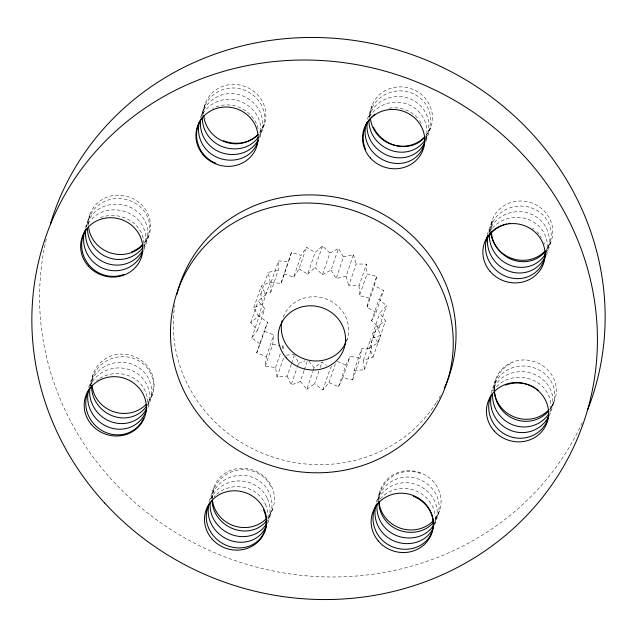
<?xml version="1.0" encoding="UTF-8"?>
<svg xmlns="http://www.w3.org/2000/svg" width="637" height="637" viewBox="0 0 637 637"><rect width="100%" height="100%" fill="white"/><g stroke="black" fill="none" stroke-linecap="round" stroke-linejoin="round"><path stroke-width="0.48" stroke-dasharray="3.19 2.39" d="M291.244 364.308L287.231 376.045L277.023 377.064L275.542 367.557L265.295 366.116L266.33 356.632L256.687 352.818L260.175 343.972L251.742 338.024L257.459 330.356L250.771 322.648L258.423 316.334L253.829 307.671L262.81 303.722L260.724 294.023L270.757 292.112L271.028 282.565L278.449 260.899L288.473 261.632L291.507 252.348L301.118 255.437L306.508 247.252L315.1 252.491L322.505 245.914L329.878 253.04L322.457 274.706L315.084 267.58L322.505 245.914M270.757 292.112L278.178 270.446L278.449 260.899M265.295 366.116L272.716 344.442L273.751 334.966L264.108 331.152L267.596 322.306L259.163 316.35L264.881 308.69L258.192 300.983L265.844 294.66L261.25 285.997L270.231 282.048L268.145 272.349L278.178 270.446M318.954 371.132L314.63 383.769L322.848 389.987L328.963 382.622L338.47 386.747L342.714 377.94L352.611 379.875L354.14 370.471L361.553 348.805L371.809 348.12L370.814 338.565L380.472 335.468L377.032 326.367L385.489 321.04L379.811 312.958L386.54 305.744L378.983 299.191L383.562 290.536L374.452 285.615L376.73 276.378L366.928 273.998L366.482 264.164L356.179 263.949L348.757 285.623L359.061 285.83L366.482 264.164M352.611 379.875L360.032 358.201L361.553 348.805M354.14 370.471L364.388 369.786L363.401 360.239L373.059 357.134L369.611 348.033L378.075 342.706L372.398 334.624L379.126 327.41L371.562 320.857L376.141 312.21L367.031 307.289L369.309 298.052L376.73 276.378M271.028 282.565L281.052 283.298L291.507 252.348M85.469 227.489L89.976 214.327M88.734 387.328L93.241 374.166M144.113 249.401L148.939 235.3M200.472 117.678L204.979 104.508M147.967 407.489L152.8 393.379M259.713 137.831L264.538 123.729M253.829 307.671L261.25 285.997M250.771 322.648L258.192 300.983M260.724 294.023L268.145 272.349M258.423 316.334L270.231 282.048M251.742 338.024L259.163 316.35M257.459 330.356L264.881 308.69M256.687 352.818L264.108 331.152M260.175 343.972L267.596 322.306M281.052 283.298L288.473 261.632M209.04 501.51L213.865 487.401M266.33 356.632L273.751 334.966M284.086 274.014L293.697 277.103L301.118 255.437M293.697 277.103L299.087 268.918L306.508 247.252M275.542 367.557L280.487 353.105M282.032 348.59L282.963 345.883L281.1 345.62M299.087 268.918L307.679 274.157L315.1 252.491M277.023 377.064L284.126 356.298M367.39 119.223L371.897 106.053M291.555 363.401L294.334 355.279M304.024 370.638L300.314 381.475L291.125 384.995L297.001 367.836M297.312 366.936L298.546 363.321L295.425 356.163M322.457 274.706L331.073 270.104L338.494 248.438L343.518 256.886L336.097 278.552L346.05 276.315L353.463 254.649L343.518 256.886M304.335 369.739L307.114 361.609M300.314 381.475L306.731 389.39L312.91 371.339M313.221 370.431L314.152 367.724L322.051 362.103L326.534 365.495M320.196 367.517L322.051 362.103M268.002 522.483L272.835 508.374M322.848 389.987L330.269 368.321L332.713 365.375M328.963 382.622L335.452 363.663M369.309 298.052L359.507 295.664L366.928 273.998M346.377 341.559L347.308 338.852M338.47 386.747L345.891 365.081L350.135 356.274L360.032 358.201M342.714 377.94L350.135 356.274M367.031 307.289L374.452 285.615M426.026 141.135L430.859 127.026M371.562 320.857L378.983 299.191M376.141 312.21L383.562 290.536M363.401 360.239L370.814 338.565M372.398 334.624L379.811 312.958M369.611 348.033L377.032 326.367M364.388 369.786L371.809 348.12M379.126 327.41L386.54 305.744M373.059 357.134L380.472 335.468M378.075 342.706L385.489 321.04M376.324 501.988L380.185 490.705M487.098 235.157L491.931 221.047M434.593 524.968L439.745 509.918M490.952 393.244L495.785 379.134M546.339 255.31L551.491 240.268M549.277 416.096L554.747 400.108M307.679 274.157L315.084 267.58M306.731 389.39L314.63 383.769M329.878 253.04L338.494 248.438M298.546 363.321L304.98 360.861M286.292 355.215L294.644 354.371M272.716 344.442L280.169 345.493M337.244 361.33L345.891 365.081M308.905 361.243L314.152 367.724M331.073 270.104L336.097 278.552M287.231 376.045L291.125 384.995M353.463 254.649L356.179 263.949M346.05 276.315L348.757 285.623M282.963 345.883L283.847 351.592M359.061 285.83L359.507 295.664M440.47 395.657A142.234 133.993 18.9 0 1 436.671 402.122M436.17 402.918A142.234 133.993 18.9 0 1 267.357 455.168A142.234 133.993 18.9 0 1 174.737 305.362M582.186 422.705A284.468 267.986 18.9 0 1 235.18 560.624A284.468 267.986 18.9 0 1 46.453 238.493M378.872 499.846A31.293 29.477 18.9 0 1 419.887 472.55A31.293 29.477 18.9 0 1 434.346 519.577M494.201 390.091A31.293 29.477 18.9 0 1 534.26 361.545A31.293 29.477 18.9 0 1 550.241 408.174M490.609 230.196A31.293 29.477 18.9 0 1 531.632 202.9A31.293 29.477 18.9 0 1 546.092 249.927M370.272 115.146A31.293 29.477 18.9 0 1 411.295 88.782A31.293 29.477 18.9 0 1 426.352 135.092M203.657 113.657A31.293 29.477 18.9 0 1 244.68 86.361A31.293 29.477 18.9 0 1 259.14 133.388M88.4 225.283A31.293 29.477 18.9 0 1 128.451 196.737A31.293 29.477 18.9 0 1 144.432 243.358M91.919 383.307A31.293 29.477 18.9 0 1 132.942 356.011A31.293 29.477 18.9 0 1 147.394 403.038M212.288 498.357A31.293 29.477 18.9 0 1 252.34 469.811A31.293 29.477 18.9 0 1 268.328 516.44M283.234 317.011A33.865 31.898 18.9 0 1 326.232 299.04A33.865 31.898 18.9 0 1 346.655 340.747M143.691 246.288A30.942 27.733 6.5 0 0 139.702 213.793A30.942 27.733 6.5 0 0 104.181 206.348A30.942 29.955 41.3 0 0 86.329 226.78M100.32 217.631A30.942 27.733 6.5 0 1 143.835 242.609M87.611 224.877A30.942 29.955 41.3 0 1 106.108 200.711A30.942 27.733 6.5 0 1 142.887 209.501A30.942 27.733 6.5 0 1 143.5 243.509M144.145 247.228A30.942 27.733 6.5 0 0 135.713 217.543A30.942 27.733 6.5 0 0 102.246 211.986A30.942 29.955 41.3 0 0 86.234 227.075M151.343 395.434A30.942 28.761 -3.9 0 0 133.627 358.464A30.942 28.761 -3.9 0 0 93.647 375.217A30.942 28.936 42.7 0 0 91.593 384.151M99.913 378.306A30.942 28.761 -3.9 0 1 133.022 377.757A30.942 28.761 -3.9 0 1 147.394 405.363M96.792 380.472A30.942 28.761 -3.9 0 1 98.313 379.341M91.72 380.854A30.942 28.761 -3.9 0 1 131.692 364.109A30.942 28.761 -3.9 0 1 149.408 401.079A30.942 28.936 42.7 0 1 147.792 404.328M89.785 386.5A30.942 28.761 -3.9 0 1 128.849 369.444A30.942 28.761 -3.9 0 1 148.11 405.013M90.136 386.126A30.942 28.936 42.7 0 1 91.712 380.862M212.065 498.811A30.942 29.835 -5 0 1 237.068 470.249A30.942 29.835 -5 0 1 271.29 487.321M213.921 496.908A30.942 29.835 -5 0 1 215.242 495.53M216.652 494.232A30.942 29.835 -5 0 1 265.502 504.249M265.502 504.241A30.942 27.861 33.2 0 1 268.034 518.486M267.429 498.596A30.942 27.861 33.2 0 1 268.44 519.728M210.847 498.89A30.942 29.835 -5 0 1 238.007 475.473A30.942 29.835 -5 0 1 269.363 492.966A30.942 27.861 33.2 0 1 267.062 520.222M210.696 499.193A30.942 29.835 -5 0 1 238.979 480.951A30.942 29.835 -5 0 1 267.429 498.604M378.824 501.311A30.942 30.329 16.4 0 1 421.161 473.705M380.225 498.978A30.942 30.329 16.4 0 1 415.372 490.625A30.942 27.359 19.9 0 1 434.482 524.219M434.601 523.399A30.942 27.359 19.9 0 0 417.299 484.98A30.942 30.329 16.4 0 0 377.192 501.438M434.76 520.716A30.942 27.359 19.9 0 0 419.234 479.343A30.942 30.329 16.4 0 0 377.47 501.263M494.511 388.618A30.942 29.955 41.3 0 1 513.159 362.557M493.126 391.253A30.942 29.955 41.3 0 1 495.307 388.204M496.542 386.786A30.942 29.955 41.3 0 1 507.363 379.485A30.942 27.733 6.5 0 1 539.356 383.872A30.942 27.733 6.5 0 1 550.272 411.383M549.707 412.258A30.942 27.733 6.5 0 0 544.149 380.639A30.942 27.733 6.5 0 0 509.297 373.839A30.942 29.955 41.3 0 0 492.552 390.664M549.723 409.599A30.942 27.733 6.5 0 0 547.382 376.308A30.942 27.733 6.5 0 0 511.224 368.194A30.942 29.955 41.3 0 0 492.99 390.489M491.262 229.79A30.942 28.936 42.7 0 1 493.388 219.001M545.495 251.113A30.942 28.936 42.7 0 0 549.15 244.855A30.942 28.761 -3.9 0 0 531.433 207.893A30.942 28.761 -3.9 0 0 491.453 224.638A30.942 28.936 42.7 0 0 489.574 231.725M489.224 232.64A30.942 28.761 -3.9 0 1 527.571 219.176A30.942 28.761 -3.9 0 1 546.442 252.698M532.46 228.173A30.942 28.761 -3.9 0 1 534.005 229.256M536.856 231.685A30.942 28.761 -3.9 0 1 541.458 237.434M543.807 242.355A30.942 28.761 -3.9 0 1 544.364 244.075M488.882 231.995A30.942 28.936 42.7 0 1 489.527 230.283A30.942 28.761 -3.9 0 1 529.498 213.53A30.942 28.761 -3.9 0 1 547.215 250.5A30.942 28.936 42.7 0 1 546.458 252.156M425.834 138.484A30.942 27.861 33.2 0 0 426.272 114.166A30.942 29.835 -5 0 0 395.88 96.593A30.942 29.835 -5 0 0 368.226 118.291M369.086 118.156A30.942 29.835 -5 0 1 394.924 91.29A30.942 29.835 -5 0 1 428.199 108.529A30.942 27.861 33.2 0 1 425.906 135.792M425.898 139.264A30.942 27.861 33.2 0 0 424.338 119.812A30.942 29.835 -5 0 0 396.859 102.167A30.942 29.835 -5 0 0 368.417 118.697M389.159 108.21A30.942 29.835 -5 0 1 418.437 119.087M419.584 120.584A30.942 29.835 -5 0 1 421.567 123.777M260.055 134.296A30.942 27.359 19.9 0 0 242.761 95.884A30.942 30.329 16.4 0 0 201.427 115.95M258.112 128.682A30.942 27.359 19.9 0 0 238.891 107.167A30.942 30.329 16.4 0 0 212.702 108.409M202.423 115.942A30.942 30.329 16.4 0 1 244.688 90.247A30.942 27.359 19.9 0 1 259.179 133.006M259.45 136.764A30.942 27.359 19.9 0 0 240.826 101.522A30.942 30.329 16.4 0 0 201.499 116.245"/><path stroke-width="0.96" d="M176.943 294.35A142.234 133.993 18.9 0 1 359.117 203.386A142.234 133.993 18.9 0 1 444.268 388.132M50.315 224.144A284.468 267.986 18.9 0 1 410.045 53.978A284.468 267.986 18.9 0 1 587.609 409.941M433.088 520.962A31.293 29.477 18.9 0 1 400.044 528.073A31.293 29.477 18.9 0 1 378.967 501.709M549.03 409.591A31.293 29.477 18.9 0 1 516.281 417.697A31.293 29.477 18.9 0 1 494.368 391.954M544.826 251.304A31.293 29.477 18.9 0 1 511.79 258.415A31.293 29.477 18.9 0 1 490.713 232.059M425.134 136.509A31.293 29.477 18.9 0 1 392.384 144.615A31.293 29.477 18.9 0 1 370.479 118.872M257.874 134.765A31.293 29.477 18.9 0 1 224.837 141.876A31.293 29.477 18.9 0 1 203.76 115.52M143.221 244.775A31.293 29.477 18.9 0 1 110.472 252.889A31.293 29.477 18.9 0 1 88.559 227.138M146.136 404.423A31.293 29.477 18.9 0 1 113.099 411.534A31.293 29.477 18.9 0 1 92.023 385.17M265.804 519.195A31.293 29.477 18.9 0 1 233.429 525.644A31.293 29.477 18.9 0 1 212.447 500.22M345.604 343.208A33.865 31.898 18.9 0 1 304.327 358.965A33.865 31.898 18.9 0 1 282.064 320.849M142.298 244.839A30.942 27.733 6.5 0 1 131.572 251.878M142.776 251.217A30.942 27.733 6.5 0 1 125.776 268.798A30.942 29.955 41.3 0 1 93.591 262.213A30.942 29.955 41.3 0 1 84.896 230.602M85.947 228.635A30.942 29.955 41.3 0 0 96.983 257.85A30.942 29.955 41.3 0 0 127.711 263.153A30.942 27.733 6.5 0 0 142.664 250.413M123.849 274.436A30.942 29.955 41.3 0 1 88.997 265.04A30.942 29.955 41.3 0 1 86.083 229.4M129.637 257.515A30.942 29.955 41.3 0 1 87.444 228.675M142.68 247.745A30.942 27.733 6.5 0 1 129.637 257.515M88.615 389.971A30.942 28.936 42.7 0 0 108.306 427.045A30.942 28.936 42.7 0 0 145.547 412.354A30.942 28.761 -3.9 0 0 146.701 408.914M146.717 408.373A30.942 28.936 42.7 0 1 111.133 421.742A30.942 28.936 42.7 0 1 89.841 387.949M143.612 417.999A30.942 28.936 42.7 0 1 104.603 431.926A30.942 28.936 42.7 0 1 87.85 392.145A30.942 28.761 -3.9 0 1 90.462 387.296M146.821 405.865A30.942 28.936 42.7 0 1 113.06 416.096A30.942 28.936 42.7 0 1 91.529 386.006M210.25 502.585A30.942 29.835 -5 0 0 212.662 517.18A30.942 27.861 33.2 0 0 239.592 536.458A30.942 27.861 33.2 0 0 266.999 522.913M209.581 503.134A30.942 29.835 -5 0 0 208.801 528.463A30.942 27.861 33.2 0 0 248.526 546.379A30.942 27.861 33.2 0 0 263.567 509.887M267.062 520.222A30.942 27.861 33.2 0 1 239.639 530.557A30.942 27.861 33.2 0 1 214.597 511.543A30.942 29.835 -5 0 1 212.065 500.682M208.912 504.536A30.942 29.835 -5 0 0 210.736 522.826A30.942 27.861 33.2 0 0 239.544 542.238A30.942 27.861 33.2 0 0 266.513 525.366M377.16 503.15A30.942 30.329 16.4 0 0 396.174 535.47A30.942 27.359 19.9 0 0 432.834 526.361M375.257 507.084A30.942 30.329 16.4 0 0 392.312 546.753A30.942 27.359 19.9 0 0 431.456 533.121A30.942 27.359 19.9 0 0 413.437 496.263M433.717 522.109A30.942 27.359 19.9 0 1 398.109 529.833A30.942 30.329 16.4 0 1 378.824 501.311M375.973 505.053A30.942 30.329 16.4 0 0 394.247 541.108A30.942 27.359 19.9 0 0 433.383 527.476M492.584 394.263A30.942 29.955 41.3 0 0 534.754 425.006A30.942 27.733 6.5 0 0 548.799 413.779M490.625 396.302A30.942 29.955 41.3 0 0 498.007 429.035A30.942 29.955 41.3 0 0 530.892 436.289A30.942 27.733 6.5 0 0 548.672 415.316M505.428 385.122A30.942 27.733 6.5 0 1 535.032 387.901M536.625 388.936A30.942 27.733 6.5 0 1 538.138 390.059M548.616 411A30.942 27.733 6.5 0 1 536.68 419.369A30.942 29.955 41.3 0 1 494.487 390.529M491.438 394.271A30.942 29.955 41.3 0 0 501.359 424.72A30.942 29.955 41.3 0 0 532.819 430.644A30.942 27.733 6.5 0 0 548.568 416.335M487.592 235.921A30.942 28.936 42.7 0 0 504.345 275.71A30.942 28.936 42.7 0 0 543.353 261.775A30.942 28.761 -3.9 0 0 545.407 251.193M545.598 253.749A30.942 28.936 42.7 0 1 510.874 265.518A30.942 28.936 42.7 0 1 489.399 233.572M545.288 256.138A30.942 28.936 42.7 0 1 508.939 271.163A30.942 28.936 42.7 0 1 487.942 235.547M545.495 251.113A30.942 28.936 42.7 0 1 512.801 259.88A30.942 28.936 42.7 0 1 491.318 231.661M485.665 241.558A30.942 28.761 -3.9 0 1 506.55 224.017M508.445 223.587A30.942 28.761 -3.9 0 1 510.356 223.276M424.815 137.17A30.942 27.861 33.2 0 1 373.433 127.113M425.03 137.91A30.942 27.861 33.2 0 1 401.111 163.311A30.942 27.861 33.2 0 1 367.637 144.042A30.942 29.835 -5 0 1 366.888 122.145M367.39 121.946A30.942 29.835 -5 0 0 369.571 138.396A30.942 27.861 33.2 0 0 397.44 157.753A30.942 27.861 33.2 0 0 424.68 142.553M365.71 149.679A30.942 29.835 -5 0 1 375.05 114.238M424.959 139.989A30.942 27.861 33.2 0 1 397.48 151.909A30.942 27.861 33.2 0 1 371.498 132.759A30.942 29.835 -5 0 1 368.966 120.027M258.041 134.327A30.942 27.359 19.9 0 1 223.563 140.729M258.009 140.761A30.942 27.359 19.9 0 1 217.766 157.657A30.942 30.329 16.4 0 1 199.5 121.595M200.679 119.684A30.942 30.329 16.4 0 0 219.701 152.012A30.942 27.359 19.9 0 0 258.12 139.941M215.839 163.295A30.942 30.329 16.4 0 1 202.558 117.009M258.288 137.258A30.942 27.359 19.9 0 1 221.628 146.375A30.942 30.329 16.4 0 1 202.351 117.853M104.627 502.991A284.468 267.986 18.9 0 0 583.651 422.283A284.468 267.986 18.9 0 0 255.636 64.074A284.468 267.986 18.9 0 0 104.627 502.991M494.208 430.986A31.293 29.477 18.9 0 0 547.024 422.673A31.293 29.477 18.9 0 0 511.392 382.909A31.293 29.477 18.9 0 0 494.208 430.986M490.012 271.298A31.293 29.477 18.9 0 0 543.138 264.578A31.293 29.477 18.9 0 0 508.796 223.81A31.293 29.477 18.9 0 0 490.012 271.298M370.32 157.912A31.293 29.477 18.9 0 0 423.135 149.599A31.293 29.477 18.9 0 0 387.503 109.827A31.293 29.477 18.9 0 0 370.32 157.912M203.068 154.759A31.293 29.477 18.9 0 0 256.185 148.039A31.293 29.477 18.9 0 0 221.843 107.271A31.293 29.477 18.9 0 0 203.068 154.759M88.4 266.178A31.293 29.477 18.9 0 0 141.215 257.866A31.293 29.477 18.9 0 0 105.583 218.093A31.293 29.477 18.9 0 0 88.4 266.178M91.322 424.409A31.293 29.477 18.9 0 0 144.448 417.697A31.293 29.477 18.9 0 0 110.105 376.921A31.293 29.477 18.9 0 0 91.322 424.409M212.288 539.26A31.293 29.477 18.9 0 0 265.103 530.947A31.293 29.477 18.9 0 0 229.471 491.175A31.293 29.477 18.9 0 0 212.288 539.26M378.274 540.948A31.293 29.477 18.9 0 0 431.4 534.236A31.293 29.477 18.9 0 0 397.05 493.46A31.293 29.477 18.9 0 0 378.274 540.948M203.641 420.89A142.234 133.993 18.9 0 0 444.777 388.506A142.234 133.993 18.9 0 0 287.144 204.334A142.234 133.993 18.9 0 0 203.641 420.89M286.22 357.819A33.865 31.898 18.9 0 0 343.566 349.777A33.865 31.898 18.9 0 0 305.776 306.134A33.865 31.898 18.9 0 0 286.22 357.819"/></g></svg>
